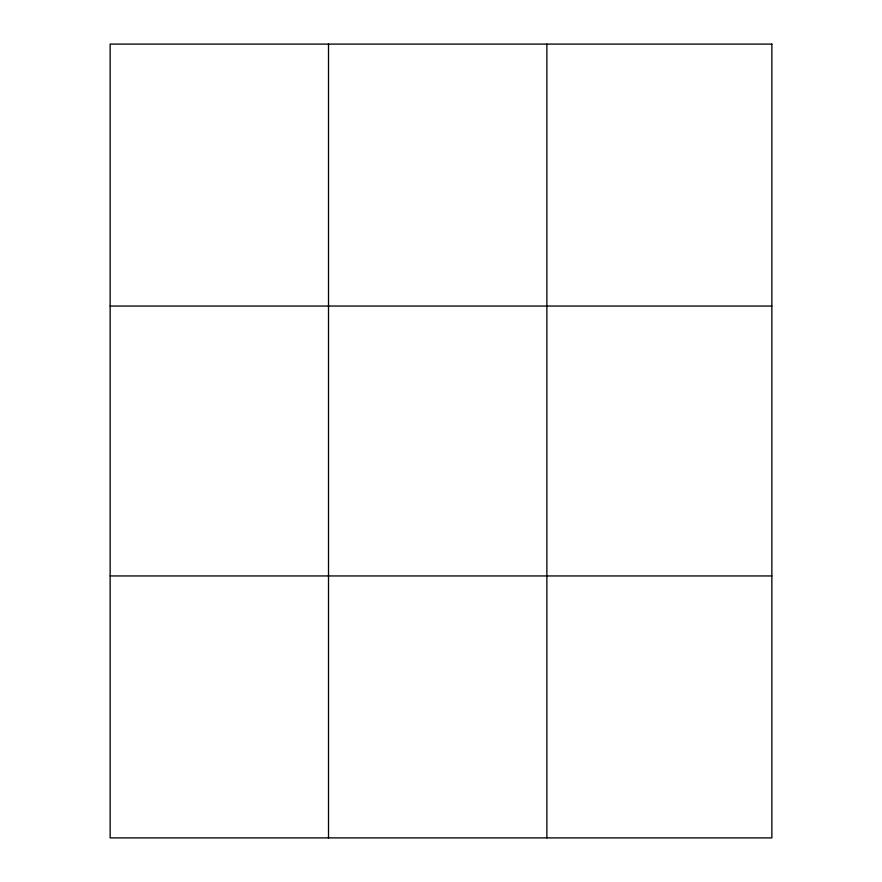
<?xml version="1.0" encoding="UTF-8"?>
<svg xmlns="http://www.w3.org/2000/svg" width="882" height="882" viewBox="0 0 882 882"><rect width="100%" height="100%" fill="white"/><g stroke="black" fill="none" stroke-linecap="round" stroke-linejoin="round"><path stroke-width="1.32" d="M328.512 44.1L328.512 837.9M546.873 44.1L546.873 837.9M110.14 306.054L771.86 306.054M110.14 575.946L771.86 575.946M771.86 44.1L771.86 837.9L110.14 837.9L110.14 44.1L771.86 44.1"/></g></svg>
